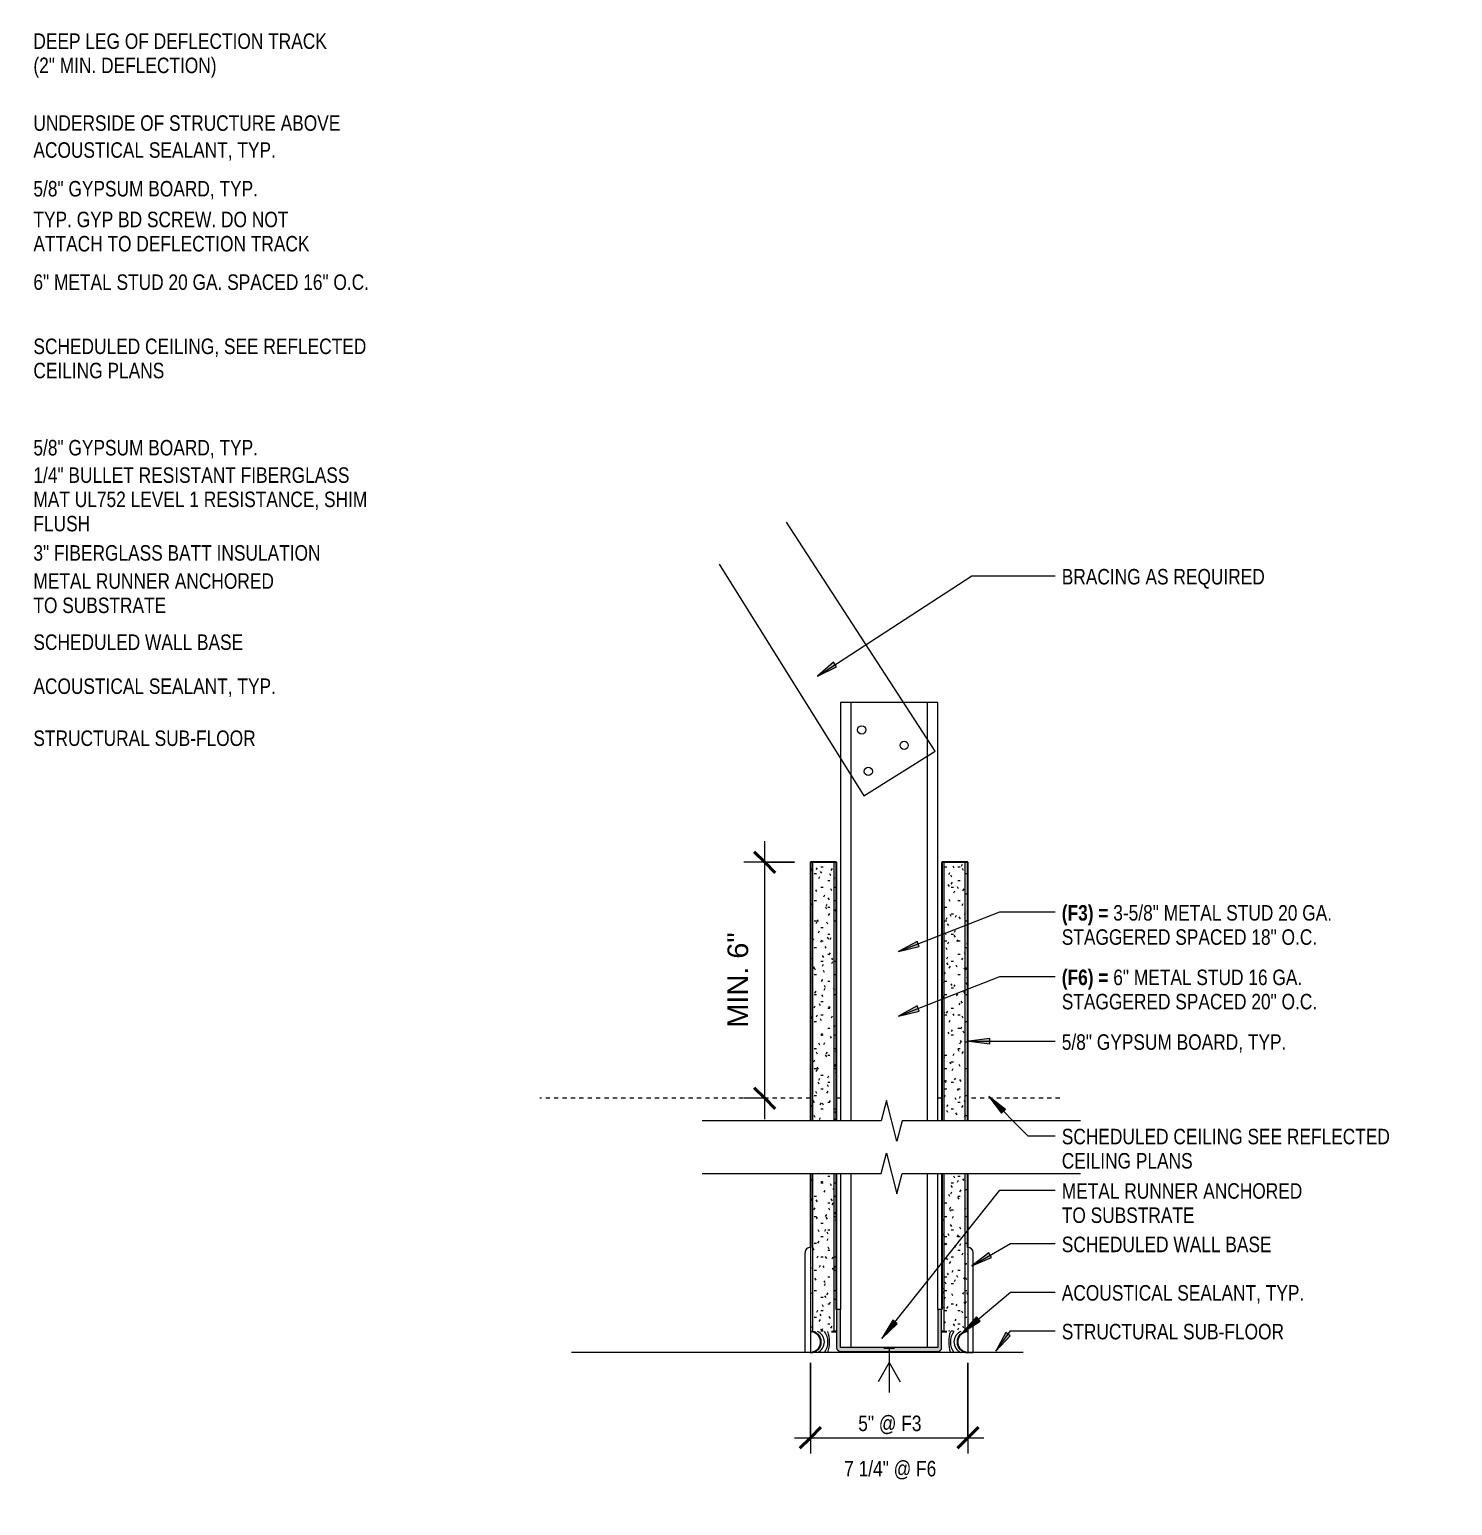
# Model space of a CAD drawing. Header units: inches. Extents: x 28 to 702, y -40 to 115.
# Drawn here: x 548.95 to 582.82, y 80.22 to 115.35 of the extents above; entities that cross this region are included whole.
import ezdxf

# ---------------------------------------------------------------- set-up
doc = ezdxf.new("R2010")
doc.units = ezdxf.units.IN
doc.header["$MEASUREMENT"] = 0
doc.linetypes.add('Overhead', pattern=[0.15625, 0.09375, -0.0625])
for name, color, linetype, lineweight in [('A-ANNO-DIMS', 211, 'Continuous', 9), ('A-ANNO-DIMS-4', 211, 'Continuous', 9), ('A-DETL', 90, 'Continuous', 9), ('A-DETL-GENF', 92, 'Continuous', 9), ('A-DETL-MEDM', 33, 'Continuous', 30), ('A-DETL-THIN', 151, 'Continuous', 18), ('A-DETL-WIDE', 214, 'Continuous', 18), ('A-FLOR-OVHD', 1, 'Overhead', 9), ('G-ANNO-TEXT', 231, 'Continuous', 9)]:
    doc.layers.add(name, color=color, linetype=linetype, lineweight=lineweight)
doc.styles.add('Arial', font='arial.ttf', dxfattribs={"width": 0.8, "height": 0.368825})
doc.styles.add('Arial_2', font='arial.ttf', dxfattribs={"height": 0.491766})
doc.dimstyles.new('Linear_-_1_8__Arial_1', dxfattribs={"dimscale": 12, "dimtxt": 0.5, "dimasz": 0.041667, "dimexe": 0.041667, "dimexo": 0.03125, "dimgap": 0.020833, "dimtad": 1, "dimdec": 5, "dimrnd": 0.03125, "dimzin": 1, "dimdsep": 46, "dimlunit": 4, "dimtxsty": 'Arial_2', "dimblk1": 'OBLIQUE', "dimblk2": 'OBLIQUE', "dimsah": 1, "dimcen": 0.09, "dimdle": 0.041667, "dimazin": 0, "dimtfac": 1, "dimtdec": 4, "dimtix": 1, "dimtmove": 0, "dimatfit": 3, "dimfxl": 1, "dimtvp": 1, "dimtfill": 1, "dimfrac": 2, "dimtolj": 1, "dimtzin": 0, "dimarcsym": 2})
doc.dimstyles.new('Linear_-_3_32__Arial_2', dxfattribs={"dimscale": 12, "dimtxt": 0.375, "dimasz": 0.041667, "dimexe": 0.03125, "dimexo": 0.020833, "dimgap": 0.020833, "dimtad": 1, "dimdec": 1, "dimrnd": 0.5, "dimzin": 3, "dimdsep": 46, "dimlunit": 4, "dimtxsty": 'Arial', "dimblk1": 'OBLIQUE', "dimblk2": 'OBLIQUE', "dimsah": 1, "dimcen": 0.09, "dimdle": 0.03125, "dimazin": 0, "dimtfac": 1, "dimtdec": 4, "dimtix": 1, "dimtmove": 2, "dimatfit": 3, "dimfxl": 1, "dimtvp": 1, "dimtfill": 1, "dimfrac": 2, "dimtolj": 1, "dimtzin": 0, "dimarcsym": 2})

# ---------------------------------------------------------------- blocks, each defined once
blk = doc.blocks.new('LGF - C Studs-Side1 - 2 1_2_ 2-10838-TYPE F3_ F6 - PARTIAL HEIGHT PARTITION')
at = {"layer": 'A-DETL-GENF'}
for p, q in [((4.147, 2.313), (0.906, 2.313)), ((15.354, 2.313), (5.397, 2.313)), ((15.354, 0), (15.354, 2.313)), ((0, 2.063), (4.147, 2.063)), ((5.397, 2.063), (15.354, 2.063)), ((4.147, 0.25), (0, 0.25)), ((0.906, 0), (4.147, 0)), ((15.354, 0.25), (5.397, 0.25)), ((5.397, 0), (15.354, 0))]:
    blk.add_line(p, q, dxfattribs=at)
blk = doc.blocks.new('Gypsum Wallboard-Section2 - 5_8_ 2-10830-TYPE F3_ F6 - PARTIAL HEIGHT PARTITION')
at = {"layer": 'A-DETL-GENF'}
h = blk.add_hatch(dxfattribs=at)
h.set_pattern_fill('FP_22', color=256, style=0, pattern_type=2)
h.set_pattern_definition([(270, (392.861, 90.934), (0.16, -0.64), [0.053, -0.427, 0.053, -0.427, -2.56]), (270, (392.861, 90.934), (0.16, -0.64), [-0.96, 0.053, -0.907, 0.053, -0.427, -1.12]), (270, (392.861, 90.934), (0.16, -0.64), [-2.4, 0.053, -0.267, 0.053, -0.747]), (30, (392.941, 90.694), (0.47425626, 0.458564065), [0.053, -0.427, 0.053, -0.427, -2.56]), (30, (392.941, 90.694), (0.47425626, 0.458564065), [-0.96, 0.053, -0.907, 0.053, -0.427, -1.12]), (30, (392.941, 90.694), (0.47425626, 0.458564065), [-2.4, 0.053, -0.267, 0.053, -0.747]), (150, (393.261, 90.614), (-0.63425626, 0.181435935), [0.053, -0.427, 0.053, -0.427, -2.56]), (150, (393.261, 90.614), (-0.63425626, 0.181435935), [-0.96, 0.053, -0.907, 0.053, -0.427, -1.12]), (150, (393.261, 90.614), (-0.63425626, 0.181435935), [-2.4, 0.053, -0.267, 0.053, -0.747])])
h.paths.add_polyline_path([(0, 0.375), (0, 0), (3.764, 0), (3.764, 0.625), (0, 0.625), (0, 0.384)], flags=0)
h.paths.add_polyline_path([(5.014, 0), (11.17, 0), (11.17, 0.625), (5.014, 0.625)], flags=0)
for p, q in [((0, 0.563), (3.764, 0.563)), ((5.014, 0.563), (11.17, 0.563)), ((0, 0.062), (3.764, 0.062)), ((5.014, 0.062), (11.17, 0.062))]:
    blk.add_line(p, q, dxfattribs=at)
at = {"layer": 'A-DETL-MEDM'}
for p, q in [((3.764, 0.625), (2, 0.625)), ((11.17, 0.625), (5.014, 0.625)), ((11.17, 0), (11.17, 0.625)), ((0, 0.125), (0, 0)), ((0.523, 0), (3.764, 0)), ((5.014, 0), (11.17, 0))]:
    blk.add_line(p, q, dxfattribs=at)
blk = doc.blocks.new('Gypsum Wallboard-Section2 - 5_8_ 2-10831-TYPE F3_ F6 - PARTIAL HEIGHT PARTITION')
at = {"layer": 'A-DETL-GENF'}
h = blk.add_hatch(dxfattribs=at)
h.set_pattern_fill('FP_23', color=256, style=0, pattern_type=2)
h.set_pattern_definition([(270, (392.861, 93.434), (0.16, -0.64), [0.053, -0.427, 0.053, -0.427, -2.56]), (270, (392.861, 93.434), (0.16, -0.64), [-0.96, 0.053, -0.907, 0.053, -0.427, -1.12]), (270, (392.861, 93.434), (0.16, -0.64), [-2.4, 0.053, -0.267, 0.053, -0.747]), (30, (392.941, 93.194), (0.47425626, 0.458564065), [0.053, -0.427, 0.053, -0.427, -2.56]), (30, (392.941, 93.194), (0.47425626, 0.458564065), [-0.96, 0.053, -0.907, 0.053, -0.427, -1.12]), (30, (392.941, 93.194), (0.47425626, 0.458564065), [-2.4, 0.053, -0.267, 0.053, -0.747]), (150, (393.261, 93.114), (-0.63425626, 0.181435935), [0.053, -0.427, 0.053, -0.427, -2.56]), (150, (393.261, 93.114), (-0.63425626, 0.181435935), [-0.96, 0.053, -0.907, 0.053, -0.427, -1.12]), (150, (393.261, 93.114), (-0.63425626, 0.181435935), [-2.4, 0.053, -0.267, 0.053, -0.747])])
h.paths.add_polyline_path([(0, 0), (0, -0.625), (3.764, -0.625), (3.764, 0), (0.011, 0)], flags=0)
h.paths.add_polyline_path([(5.014, -0.625), (11.17, -0.625), (11.17, 0), (5.014, 0)], flags=0)
for p, q in [((0, -0.062), (3.764, -0.062)), ((5.014, -0.062), (11.17, -0.062)), ((0, -0.563), (3.764, -0.563)), ((5.014, -0.563), (11.17, -0.563))]:
    blk.add_line(p, q, dxfattribs=at)
at = {"layer": 'A-DETL-MEDM'}
for p, q in [((0, 0), (0, -0.125)), ((3.764, 0), (0.523, 0)), ((11.17, 0), (5.014, 0)), ((11.17, -0.625), (11.17, 0)), ((2, -0.625), (3.764, -0.625)), ((5.014, -0.625), (11.17, -0.625))]:
    blk.add_line(p, q, dxfattribs=at)
blk = doc.blocks.new('Caulking-Section - 5_8_-8346-TYPE F3_ F6 - PARTIAL HEIGHT PARTITION')
at = {"layer": 'A-DETL-GENF'}
for centre, radius, start, end in [((0.125, -0.25), 0.271, 292.6199, 67.3801), ((0.063, -0.25), 0.417, 323.1301, 36.8699), ((-0.25, -0.25), 0.771, 341.0754, 18.9246)]:
    blk.add_arc(centre, radius, start, end, dxfattribs=at)
at = {"layer": 'A-DETL-MEDM'}
blk.add_arc((0.063, -0.25), 0.25, 270, 90, dxfattribs=at)
blk = doc.blocks.new('Caulking-Section - 1_2_-10811-TYPE F3_ F6 - PARTIAL HEIGHT PARTITION')
at = {"layer": 'A-DETL-GENF'}
for centre, radius, start, end in [((0.125, 0.25), 0.271, 292.6199, 67.3801), ((0.063, 0.25), 0.417, 323.1301, 36.8699), ((-0.25, 0.25), 0.771, 341.0754, 18.9246)]:
    blk.add_arc(centre, radius, start, end, dxfattribs=at)
at = {"layer": 'A-DETL-MEDM'}
blk.add_arc((0.063, 0.25), 0.25, 270, 90, dxfattribs=at)
blk = doc.blocks.new('Resilient Flat Base-Section - 2 1_2_-8343-TYPE F3_ F6 - PARTIAL HEIGHT PARTITION')
at = {"layer": 'A-DETL-GENF'}
for p, q in [((-1.291, 0.234), (-1.291, -2.266)), ((-1.166, -2.266), (-1.166, 0.109)), ((-1.291, -2.266), (-1.166, -2.266))]:
    blk.add_line(p, q, dxfattribs=at)
blk.add_arc((-1.291, 0.109), 0.125, 360, 90, dxfattribs=at)
blk = doc.blocks.new('Resilient Flat Base-Section - 2 1_2_-10826-TYPE F3_ F6 - PARTIAL HEIGHT PARTITION')
at = {"layer": 'A-DETL-GENF'}
for p, q in [((-1.291, -0.234), (-1.291, 2.266)), ((-1.291, 2.266), (-1.166, 2.266)), ((-1.166, 2.266), (-1.166, -0.109))]:
    blk.add_line(p, q, dxfattribs=at)
blk.add_arc((-1.291, -0.109), 0.125, 270, 0, dxfattribs=at)
blk = doc.blocks.new('Channel Studs-Section1 - 2 1_2_ 2-10833-TYPE F3_ F6 - PARTIAL HEIGHT PARTITION')
at = {"layer": 'A-DETL-GENF'}
blk.add_hatch(color=256, dxfattribs=at).paths.add_polyline_path([(-0.772, 2.235), (-0.797, 2.232), (-0.819, 2.222), (-0.839, 2.207), (-0.854, 2.188), (-0.863, 2.165), (-0.866, 2.141), (-0.866, 1.235), (-0.772, 1.235), (-0.772, 2.141), (1.54, 2.141), (1.54, 1.235), (1.634, 1.235), (1.634, 2.141), (1.631, 2.165), (1.621, 2.188), (1.606, 2.207), (1.587, 2.222), (1.564, 2.232), (1.54, 2.235)], flags=0)
for p, q in [((-0.866, 2.141), (-0.866, 1.235)), ((1.54, 2.235), (-0.772, 2.235)), ((-0.772, 1.235), (-0.772, 2.141)), ((-0.772, 2.141), (1.54, 2.141)), ((1.54, 2.141), (1.54, 1.235)), ((1.634, 1.235), (1.634, 2.141)), ((-0.866, 1.235), (-0.772, 1.235)), ((1.54, 1.235), (1.634, 1.235))]:
    blk.add_line(p, q, dxfattribs=at)
for centre, radius, start, end in [((-0.772, 2.141), 0.0937, 90, 180), ((1.54, 2.141), 0.0938, 0, 90)]:
    blk.add_arc(centre, radius, start, end, dxfattribs=at)
blk = doc.blocks.new('Break Line2 - Break Line 2-10827-TYPE F3_ F6 - PARTIAL HEIGHT PARTITION')
at = {"layer": 'A-DETL-GENF'}
for p, q in [((-0.25, 0), (-0.125, 0.484)), ((-0.125, 0.484), (0.125, -0.484)), ((-4.51, 0), (-0.25, 0)), ((0.125, -0.484), (0.25, 0)), ((0.25, 0), (4.49, 0))]:
    blk.add_line(p, q, dxfattribs=at)
blk = doc.blocks.new('Break Line2 - Break Line 2-10828-TYPE F3_ F6 - PARTIAL HEIGHT PARTITION')
at = {"layer": 'A-DETL-GENF'}
for p, q in [((-0.25, 0), (-0.125, 0.484)), ((-0.125, 0.484), (0.125, -0.484)), ((-4.49, 0), (-0.25, 0)), ((0.125, -0.484), (0.25, 0)), ((0.25, 0), (4.51, 0))]:
    blk.add_line(p, q, dxfattribs=at)
blk = doc.blocks.new('DIMBLOCK14-TYPE F3_ F6 - PARTIAL HEIGHT PARTITION')
at = {"layer": 'A-ANNO-DIMS-4'}
for p, q in [((566.449, 89.413), (566.449, 96.034)), ((567.159, 95.534), (565.949, 95.534)), ((566.449, 95.534), (567.159, 95.534)), ((566.47, 89.913), (565.949, 89.913)), ((566.449, 89.913), (566.47, 89.913))]:
    blk.add_line(p, q, dxfattribs=at)
at = {"layer": 'A-ANNO-DIMS-4', "lineweight": 50}
for p, q in [((566.449, 95.534), (566.199, 95.784)), ((566.449, 95.534), (566.699, 95.284)), ((566.449, 89.913), (566.199, 90.163)), ((566.449, 89.913), (566.699, 89.663))]:
    blk.add_line(p, q, dxfattribs=at)
at = {"layer": 'A-ANNO-DIMS-4', "color": 0, "insert": (565.561, 91.596), "char_height": 0.4918, "width": 2.70462, "attachment_point": 1, "rotation": 90, "line_spacing_factor": 0.938532, "style": 'Arial_2', "bg_fill": 3, "box_fill_scale": 1.25, "bg_fill_color": 0, "bg_fill_transparency": 0}
blk.add_mtext('MIN. 6"', dxfattribs=at)
blk = doc.blocks.new('_Oblique')
at = {"color": 0, "linetype": 'ByBlock', "lineweight": -2}
blk.add_line((-0.5, -0.5), (0.5, 0.5), dxfattribs=at)
blk = doc.blocks.new('DIMBLOCK15-TYPE F3_ F6 - PARTIAL HEIGHT PARTITION')
at = {"layer": 'A-ANNO-DIMS-4'}
for p, q in [((567.534, 83.614), (567.534, 81.458)), ((567.534, 81.833), (567.534, 83.614)), ((571.284, 83.614), (571.284, 81.458)), ((571.284, 81.833), (571.284, 83.614)), ((567.159, 81.833), (571.659, 81.833))]:
    blk.add_line(p, q, dxfattribs=at)
at = {"layer": 'A-ANNO-DIMS-4', "lineweight": 50}
for p, q in [((567.534, 81.833), (567.784, 82.083)), ((571.284, 81.833), (571.534, 82.083)), ((567.534, 81.833), (567.284, 81.583)), ((571.284, 81.833), (571.034, 81.583))]:
    blk.add_line(p, q, dxfattribs=at)
at = {"layer": 'A-ANNO-DIMS-4', "color": 0, "insert": (568.339, 81.283), "char_height": 0.36882, "width": 2.56846, "attachment_point": 1, "line_spacing_factor": 0.938532, "style": 'Arial', "bg_fill": 3, "box_fill_scale": 1.25, "bg_fill_color": 0, "bg_fill_transparency": 0}
blk.add_mtext('7 1/4" @ F6', dxfattribs=at)
at = {"layer": 'A-ANNO-DIMS-4', "color": 0, "insert": (568.674, 82.36), "char_height": 0.3688, "width": 1.76538, "attachment_point": 1, "line_spacing_factor": 0.938532, "style": 'Arial', "bg_fill": 3, "box_fill_scale": 1.25, "bg_fill_color": 0, "bg_fill_transparency": 0}
blk.add_mtext('5" @ F3', dxfattribs=at)

msp = doc.modelspace()

# ---------------------------------------------------------------- hatches: boundary and pattern name
at = {"layer": 'G-ANNO-TEXT'}
for points in [[(567.701921, 99.964868), (568.157248, 100.181687), (568.085616, 100.292146)], [(569.631047, 93.406698), (570.120799, 93.527014), (570.072971, 93.649671)], [(569.631047, 91.870884), (570.120799, 91.991199), (570.072971, 92.113857)], [(571.306066, 91.272615), (571.806066, 91.206788), (571.806066, 91.338441)], [(571.777916, 89.958511), (572.084319, 89.557949), (572.177552, 89.6509)], [(571.379168, 85.928877), (571.845448, 86.121012), (571.779832, 86.235147)], [(571.151158, 84.335674), (571.575633, 84.607987), (571.49069, 84.70857)], [(569.23293, 84.197773), (569.596046, 84.547745), (569.493094, 84.629801)], [(571.946036, 83.893936), (572.291422, 84.261416), (572.184542, 84.338287)]]:
    msp.add_hatch(color=7, dxfattribs=at).paths.add_polyline_path(points, flags=0)

# ---------------------------------------------------------------- linework, layer by layer
at = {"layer": 'A-DETL'}
for p, q in [((569.284198, 83.969049), (569.534198, 83.969049)), ((569.409198, 83.969049), (569.409198, 82.913456)), ((569.409198, 83.621897), (569.144265, 83.16302)), ((569.409198, 83.621897), (569.674131, 83.16302))]:
    msp.add_line(p, q, dxfattribs=at)
at = {"layer": 'A-DETL-THIN'}
for p, q in [((570.503993, 98.174865), (566.9633, 103.627054)), ((565.363421, 102.627339), (568.807896, 97.115027)), ((568.807896, 97.115027), (570.503993, 98.174865))]:
    msp.add_line(p, q, dxfattribs=at)
for centre in [(568.756481, 98.682646), (569.765964, 98.314733), (568.912915, 97.694957)]:
    msp.add_circle(centre, 0.098271, dxfattribs=at)
at = {"layer": 'A-DETL-WIDE'}
msp.add_line((572.596698, 83.863516), (561.846698, 83.863516), dxfattribs=at)
at = {"layer": 'A-FLOR-OVHD'}
for p, q in [((567.534198, 89.912806), (561.096698, 89.912806)), ((568.252948, 89.912806), (568.159198, 89.912806)), ((570.659198, 89.912806), (570.565448, 89.912806)), ((573.471698, 89.912806), (571.284198, 89.912806))]:
    msp.add_line(p, q, dxfattribs=at)
at = {"layer": 'G-ANNO-TEXT', "color": 7}
for p, q in [((567.701921, 99.964868), (571.379168, 102.349521)), ((571.379168, 102.349521), (573.361646, 102.349521)), ((568.085616, 100.292146), (567.701921, 99.964868)), ((567.701921, 99.964868), (568.157248, 100.181687)), ((568.157248, 100.181687), (568.085616, 100.292146)), ((569.631047, 93.406698), (572.046868, 94.3487)), ((572.046868, 94.3487), (573.361646, 94.3487)), ((570.072971, 93.649671), (569.631047, 93.406698)), ((569.631047, 93.406698), (570.120799, 93.527014)), ((570.120799, 93.527014), (570.072971, 93.649671)), ((569.631047, 91.870884), (572.046868, 92.812885)), ((572.046868, 92.812885), (573.361646, 92.812885)), ((570.072971, 92.113857), (569.631047, 91.870884)), ((570.120799, 91.991199), (570.072971, 92.113857)), ((569.631047, 91.870884), (570.120799, 91.991199)), ((571.806066, 91.338441), (571.306066, 91.272615)), ((571.306066, 91.272615), (571.806066, 91.206788)), ((571.306066, 91.272615), (573.361646, 91.272615)), ((571.806066, 91.206788), (571.806066, 91.338441)), ((571.777916, 89.958511), (572.084319, 89.557949)), ((572.177552, 89.6509), (571.777916, 89.958511)), ((571.777916, 89.958511), (572.710401, 89.023207)), ((572.084319, 89.557949), (572.177552, 89.6509)), ((572.710401, 89.023207), (573.361646, 89.023207)), ((569.23293, 84.197773), (572.046868, 87.728282)), ((572.046868, 87.728282), (573.361646, 87.728282)), ((571.379168, 85.928877), (572.295639, 86.455754)), ((572.295639, 86.455754), (573.361646, 86.455754)), ((571.779832, 86.235147), (571.379168, 85.928877)), ((571.379168, 85.928877), (571.845448, 86.121012)), ((571.845448, 86.121012), (571.779832, 86.235147)), ((571.151158, 84.335674), (572.295639, 85.302195)), ((572.295639, 85.302195), (573.361646, 85.302195)), ((571.49069, 84.70857), (571.151158, 84.335674)), ((571.575633, 84.607987), (571.49069, 84.70857)), ((569.493094, 84.629801), (569.23293, 84.197773)), ((569.23293, 84.197773), (569.596046, 84.547745)), ((569.596046, 84.547745), (569.493094, 84.629801)), ((571.151158, 84.335674), (571.575633, 84.607987)), ((571.946036, 83.893936), (572.295639, 84.380017)), ((572.184542, 84.338287), (571.946036, 83.893936)), ((572.291422, 84.261416), (572.184542, 84.338287)), ((572.295639, 84.380017), (573.361646, 84.380017)), ((571.946036, 83.893936), (572.291422, 84.261416))]:
    msp.add_line(p, q, dxfattribs=at)

# ---------------------------------------------------------------- block references
at = {"layer": 'A-DETL-GENF'}
for name, p, rotation in [('LGF - C Studs-Side1 - 2 1_2_ 2-10838-TYPE F3_ F6 - PARTIAL HEIGHT PARTITION', (570.565448, 83.980703), 89.99999999999993), ('Gypsum Wallboard-Section2 - 5_8_ 2-10830-TYPE F3_ F6 - PARTIAL HEIGHT PARTITION', (568.159198, 84.363516), 89.9999999999999), ('Gypsum Wallboard-Section2 - 5_8_ 2-10831-TYPE F3_ F6 - PARTIAL HEIGHT PARTITION', (570.659198, 84.363516), 90.0000000000001), ('Break Line2 - Break Line 2-10828-TYPE F3_ F6 - PARTIAL HEIGHT PARTITION', (569.470209, 89.377385), 180), ('Resilient Flat Base-Section - 2 1_2_-10826-TYPE F3_ F6 - PARTIAL HEIGHT PARTITION', (566.242888, 86.129621), 180), ('Channel Studs-Section1 - 2 1_2_ 2-10833-TYPE F3_ F6 - PARTIAL HEIGHT PARTITION', (569.792968, 86.121808), 180), ('Caulking-Section - 1_2_-10811-TYPE F3_ F6 - PARTIAL HEIGHT PARTITION', (571.346996, 84.363516), 180)]:
    msp.add_blockref(name, p, dxfattribs=dict(at, rotation=rotation))
for name, p in [('Break Line2 - Break Line 2-10827-TYPE F3_ F6 - PARTIAL HEIGHT PARTITION', (569.470209, 88.127385)), ('Resilient Flat Base-Section - 2 1_2_-8343-TYPE F3_ F6 - PARTIAL HEIGHT PARTITION', (572.575508, 86.129621)), ('Caulking-Section - 5_8_-8346-TYPE F3_ F6 - PARTIAL HEIGHT PARTITION', (567.4714, 84.363516))]:
    msp.add_blockref(name, p, dxfattribs=at)

# ---------------------------------------------------------------- texts
at = {"layer": 'G-ANNO-TEXT', "color": 7, "char_height": 0.36882485, "attachment_point": 1, "line_spacing_factor": 0.938532, "style": 'Arial', "bg_fill": 3, "box_fill_scale": 1.25, "bg_fill_color": 0, "bg_fill_transparency": 0}
for s, insert, width in [('DEEP LEG OF DEFLECTION TRACK\\P(2" MIN. DEFLECTION)', (549.040851, 115.262315), 8.235), ('UNDERSIDE OF STRUCTURE ABOVE', (549.040851, 113.311834), 8.613), ('5/8" GYPSUM BOARD, TYP.', (549.040851, 111.748949), 6.3), ('TYP. GYP BD SCREW. DO NOT\\PATTACH TO DEFLECTION TRACK', (549.040851, 111.017435), 7.749), ('6" METAL STUD 20 GA. SPACED 16" O.C.', (549.040851, 109.525735), 9.414), ('SCHEDULED CEILING, SEE REFLECTED\\PCEILING PLANS', (549.040851, 107.997902), 9.342), ('METAL RUNNER ANCHORED\\PTO SUBSTRATE', (549.040851, 102.410224), 6.75), ('SCHEDULED WALL BASE', (549.040851, 100.955561), 5.886), ('ACOUSTICAL SEALANT, TYP.', (549.040851, 99.907114), 6.804), ('STRUCTURAL SUB-FLOOR', (549.040851, 98.669128), 6.237)]:
    msp.add_mtext(s, dxfattribs=dict(at, insert=insert, width=width))

# ---------------------------------------------------------------- next in the draw order: texts
for s, insert, width in [('ACOUSTICAL SEALANT, TYP.', (549.040851, 112.670237), 6.804), ('3" FIBERGLASS BATT INSULATION', (549.040851, 103.080322), 8.055), ('BRACING AS REQUIRED', (573.517896, 102.513538), 5.697), ('\\fArial|b1|i0|c0|p34|;\\W.8;(F3) = \\fArial|b0|i0|c0|p34|;\\W.8;3-5/8" METAL STUD 20 GA.\\PSTAGGERED SPACED 18" O.C.', (573.517896, 94.512717), 7.5195), ('\\fArial|b1|i0|c0|p34|;\\W.8;(F6) = \\fArial|b0|i0|c0|p34|;\\W.8;6" METAL STUD 16 GA.\\PSTAGGERED SPACED 20" O.C.', (573.517896, 92.976902), 7.164), ('5/8" GYPSUM BOARD, TYP.', (573.517896, 91.436632), 6.3), ('SCHEDULED CEILING SEE REFLECTED\\PCEILING PLANS', (573.517896, 89.187224), 9.207), ('SCHEDULED WALL BASE', (573.517896, 86.619771), 5.886), ('ACOUSTICAL SEALANT, TYP.', (573.517896, 85.466212), 6.804), ('STRUCTURAL SUB-FLOOR', (573.517896, 84.544034), 6.237)]:
    msp.add_mtext(s, dxfattribs=dict(at, insert=insert, width=width))

# ---------------------------------------------------------------- next in the draw order: dimensions: what is measured, and where the dimension line sits
at = {"layer": 'A-ANNO-DIMS'}
dim = msp.add_linear_dim(base=(566.448859, 95.534015), p1=(566.095306, 89.912806), p2=(567.534198, 95.534015), angle=90, text='MIN. 6"', dimstyle='Linear_-_1_8__Arial_1', override={"dimpost": '<>', "dimfxl": 5.802448}, dxfattribs=at)
dim.commit()
dim.dimension.update_dxf_attribs({"geometry": 'DIMBLOCK14-TYPE F3_ F6 - PARTIAL HEIGHT PARTITION', "text_midpoint": (565.947776, 92.723411)})
dim = msp.add_linear_dim(base=(571.284198, 81.833341), p1=(567.534198, 83.863516), p2=(571.284198, 83.863516), text='5" @ F3\\X7 1/4" @ F6', dimstyle='Linear_-_3_32__Arial_2', override={"dimpost": '<>', "dimfxl": 3.75}, dxfattribs=at)
dim.commit()
dim.dimension.update_dxf_attribs({"geometry": 'DIMBLOCK15-TYPE F3_ F6 - PARTIAL HEIGHT PARTITION', "text_midpoint": (568.673621, 81.868411), "dimtype": 160})

# ---------------------------------------------------------------- next in the draw order: texts
at = {"layer": 'G-ANNO-TEXT', "color": 7, "char_height": 0.36882485, "attachment_point": 1, "line_spacing_factor": 0.938532, "style": 'Arial', "bg_fill": 3, "box_fill_scale": 1.25, "bg_fill_color": 0, "bg_fill_transparency": 0}
for s, insert, width in [('1/4" BULLET RESISTANT FIBERGLASS\\PMAT UL752 LEVEL 1 RESISTANCE, SHIM\\PFLUSH', (549.040851, 104.932026), 9.369), ('METAL RUNNER ANCHORED\\PTO SUBSTRATE', (573.517896, 87.892299), 6.75)]:
    msp.add_mtext(s, dxfattribs=dict(at, insert=insert, width=width))

# ---------------------------------------------------------------- next in the draw order: texts
at = {"layer": 'G-ANNO-TEXT', "color": 7, "insert": (549.040851, 105.584513), "char_height": 0.36882485, "width": 6.3, "attachment_point": 1, "line_spacing_factor": 0.938532, "style": 'Arial', "bg_fill": 3, "box_fill_scale": 1.25, "bg_fill_color": 0, "bg_fill_transparency": 0}
msp.add_mtext('5/8" GYPSUM BOARD, TYP.', dxfattribs=at)

doc.saveas('drawing.dxf')
